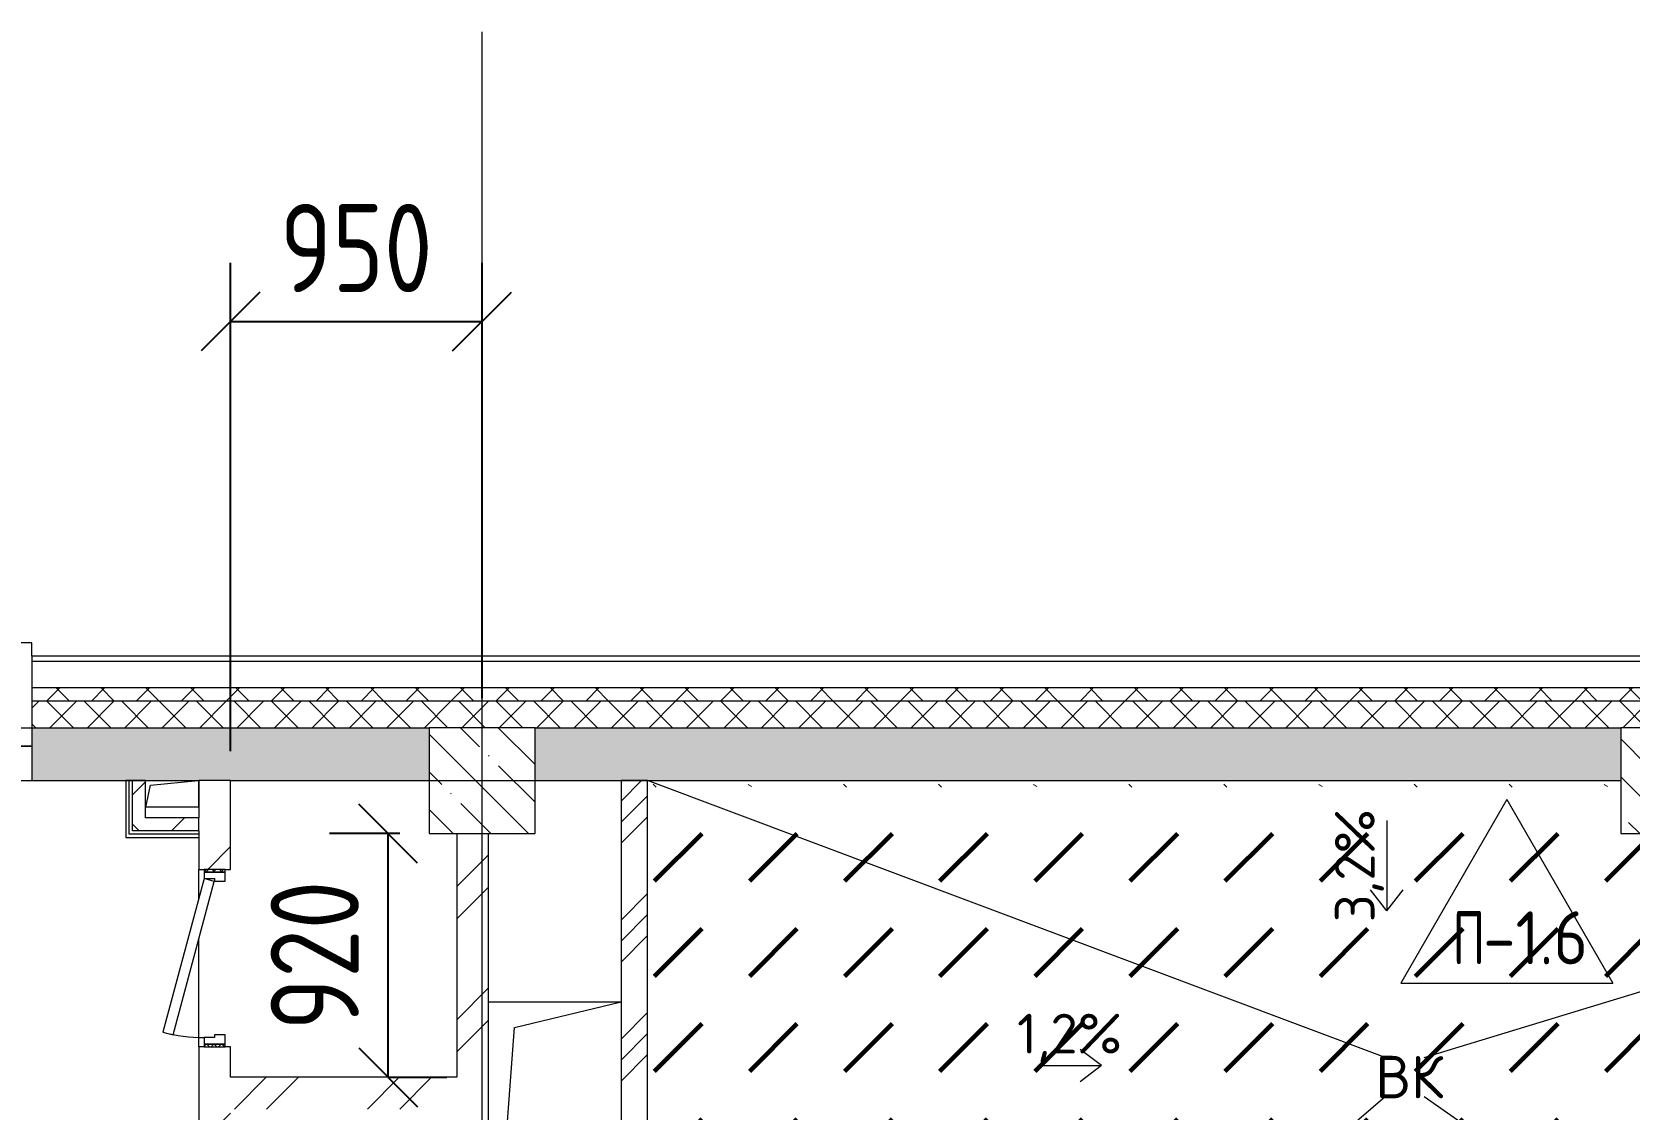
# Model space of a CAD drawing. Header units: millimetres. Extents: x -68946 to 288321, y -402657 to 324925.
# Drawn here: x 52249 to 58280, y -65160 to -61093 of the extents above; entities that cross this region are included whole.
import ezdxf

# ---------------------------------------------------------------- set-up
doc = ezdxf.new("R2010")
doc.units = ezdxf.units.MM
doc.linetypes.add('ADSK_Линия сетки', pattern=[2500, 2000, -250, 0, -250])
doc.layers.get('Defpoints').update_dxf_attribs({"color": 250})
for name, color, linetype, lineweight in [('4.3.1) Обесп. пов.-ти ЧНП-8', 152, 'Continuous', 60), ('A-____-____-DIMS', 250, 'Continuous', 9), ('A-DETL-GENF-OTLN', 250, 'Continuous', 5), ('A-DOOR-____-MCUT', 250, 'Continuous', 5), ('A-DOOR-____-OTLN', 250, 'Continuous', 5), ('A-DOOR-FRAM-MCUT', 31, 'Continuous', 5), ('A-DOOR-FRAM-OTLN', 31, 'Continuous', 5), ('A-FLOR-____-IDEN', 11, 'Continuous', 9), ('A-FLOR-____-OTLN', 192, 'Continuous', 9), ('A-GLAZ-____-MCUT', 250, 'Continuous', 9), ('A-GLAZ-____-OTLN', 250, 'Continuous', 5), ('A-WALL-____-MCUT', 250, 'Continuous', 13), ('A-WALL-____-PATT', 250, 'Continuous', 13), ('A-WALL-FNSH-MCUT', 250, 'Continuous', 13), ('G-____-____-DIMS', 250, 'Continuous', 9), ('G-____-____-TEXT', 250, 'Continuous', 9), ('S-COLS-____-MCUT', 250, 'Continuous', 25), ('S-COLS-____-OTLN', 250, 'Continuous', 9), ('S-GRID-____-OTLN', 250, 'Continuous', 9)]:
    doc.layers.add(name, color=color, linetype=linetype, lineweight=lineweight)
doc.styles.add('ISOCPEUR_1', font='isocpeur.ttf', dxfattribs={"width": 0.9, "height": 250})
doc.styles.add('ISOCPEUR_4', font='isocpeur.ttf', dxfattribs={"height": 300})
doc.styles.add('ISOCPEUR_5', font='isocpeur.ttf', dxfattribs={"height": 8})
doc.styles.get("Standard").update_dxf_attribs({"font": 'ГОСТ тип А.ttf'})
doc.dimstyles.new('А3', dxfattribs={"dimtxt": 333, "dimasz": 222, "dimexe": 222, "dimexo": 111, "dimgap": 111, "dimtad": 1, "dimtoh": 1, "dimdec": 0, "dimrnd": 0.0015, "dimzin": 0, "dimdsep": 46, "dimtxsty": 'Standard', "dimblk": 'OBLIQUE', "dimcen": 0, "dimclrd": 7, "dimclre": 7, "dimclrt": 7, "dimadec": 0, "dimazin": 0, "dimtfac": 1, "dimtdec": 0, "dimtofl": 0, "dimtmove": 0, "dimatfit": 3, "dimfxl": 1, "dimtolj": 1, "dimtzin": 0, "dimarcsym": 0})
pattern_1 = [(45, (-601.3, -122294.8), (-251.4472, 251.4472), []), (45, (-601.3, -121913.8), (-251.4472, 251.4472), [])]
pattern_2 = [(45, (-601.3, -122294.79), (-141.42136, 141.42136), []), (135, (-601.3, -122294.79), (-141.42136, -141.42136), [])]

# ---------------------------------------------------------------- blocks, each defined once
blk = doc.blocks.new('Дверь_СКБ_1Ст_Внутренняя1 - Н_Д-7л_670x1875h_Технический шкаф ЭОМ и СС-42409413-АР1_Маркировочный план 2 этажа С1')
at = {"layer": 'A-DOOR-____-OTLN'}
h = blk.add_hatch(dxfattribs=at)
h.set_pattern_fill('FP_5', color=256, style=0, pattern_type=2)
h.set_pattern_definition([(135, (1951.41, 124.685), (-14.14214, -14.14214), []), (225, (1951.41, 124.685), (14.14214, -14.14214), [])])
h.paths.add_polyline_path([(337.5, -40), (347.5, -40), (347.5, 40), (337.5, 40)])
at = {"layer": 'A-DOOR-FRAM-OTLN'}
h = blk.add_hatch(dxfattribs=at)
h.set_pattern_fill('FP_6', color=256, style=0, pattern_type=2)
h.set_pattern_definition([(45, (-171.384, 124.685), (-14.1421, 14.1421), []), (135, (-171.384, 124.685), (-14.1421, -14.1421), [])])
h.paths.add_polyline_path([(-322.5, -40), (-312.5, -40), (-312.5, 40), (-322.5, 40)])
at = {"layer": 'A-DOOR-____-MCUT'}
for p, q in [((-267.1, 195.3), (-277.4, 156.7)), ((312.5, 40), (-267.1, 195.3)), ((-277.4, 156.7), (302.1, 1.4)), ((302.1, 1.4), (312.5, 40))]:
    blk.add_line(p, q, dxfattribs=at)
at = {"layer": 'A-DOOR-____-OTLN'}
blk.add_arc((312.5, 40), 600, 165, 180, dxfattribs=at)
at = {"layer": 'A-DOOR-FRAM-MCUT'}
for p, q in [((-312.5, 40), (-322.5, 40)), ((-322.5, 40), (-322.5, -40)), ((-287.5, 40), (-312.5, 40)), ((-312.5, 40), (-312.5, -40)), ((-312.5, -40), (-312.5, 40)), ((-287.5, 0), (-287.5, 40)), ((-277.5, 0), (-287.5, 0)), ((-277.5, -40), (-277.5, 0)), ((312.5, 0), (302.5, 0)), ((302.5, 0), (302.5, -40)), ((312.5, 40), (312.5, 0)), ((337.5, 40), (312.5, 40)), ((337.5, -40), (337.5, 40)), ((347.5, 40), (337.5, 40)), ((337.5, 40), (337.5, -40)), ((347.5, -40), (347.5, 40)), ((-322.5, -40), (-312.5, -40)), ((-312.5, -40), (-277.5, -40)), ((302.5, -40), (337.5, -40)), ((337.5, -40), (347.5, -40))]:
    blk.add_line(p, q, dxfattribs=at)
blk = doc.blocks.new('_Wn_-As_OpeningMEP_floor__Rectangular - _Wn_-As_OpeningMEP_floor__Rectangular-33952632-АР1_Маркировочный план 2 этажа С1')
at = {"layer": 'A-DETL-GENF-OTLN'}
for p, q in [((-152.9, 652.9), (250, 750)), ((-250, -650), (-152.9, 652.9))]:
    blk.add_line(p, q, dxfattribs=at)
blk = doc.blocks.new('Окно_СКБ_2Ст1 - Окно_СКБ_2Ст_2800_ОК11Л-29018712-АР1_Маркировочный план 2 этажа С1')
at = {"layer": 'A-GLAZ-____-MCUT'}
for p, q in [((-1400, -195), (-1400, -125)), ((-1400, -125), (-1330, -125)), ((-1330, -125), (-1330, -195)), ((-570, -155), (-1330, -155)), ((-1330, -155), (-1330, -195)), ((-1280, -205), (-1280, -155)), ((-620, -205), (-620, -155)), ((-570, -195), (-570, -125)), ((-570, -125), (-500, -125)), ((-570, -195), (-570, -155)), ((-500, -125), (-500, -195)), ((1330, -195), (1330, -125)), ((1330, -125), (1400, -125)), ((1400, -125), (1400, -195)), ((-1330, -195), (-1400, -195)), ((-1330, -195), (-1350, -195)), ((-1350, -195), (-1350, -205)), ((-1350, -205), (-550, -205)), ((-550, -205), (-1350, -205)), ((-500, -195), (-570, -195)), ((-550, -195), (-570, -195)), ((-550, -205), (-550, -195)), ((1400, -195), (1330, -195))]:
    blk.add_line(p, q, dxfattribs=at)
at = {"layer": 'A-GLAZ-____-MCUT', "lineweight": 5}
for p, q in [((-1280, -175), (-620, -175)), ((1330, -155), (-500, -155)), ((1330, -165), (-500, -165)), ((-620, -185), (-1280, -185))]:
    blk.add_line(p, q, dxfattribs=at)
at = {"layer": 'A-GLAZ-____-OTLN'}
for p, q in [((-1400, -195), (-1350, -195)), ((-550, -195), (1400, -195))]:
    blk.add_line(p, q, dxfattribs=at)
blk = doc.blocks.new('WNW_Отлив1 - Отлив_металлический 2-V21-АР1_Маркировочный план 2 этажа С1')
at = {"layer": 'A-GLAZ-____-OTLN'}
for p, q in [((1400, 320), (-1400, 320)), ((-1400, 320), (-1400, 270)), ((1400, 270), (1400, 320))]:
    blk.add_line(p, q, dxfattribs=at)
blk = doc.blocks.new('BSC_Колонна _Прямоугольная - 400x400-V43-АР1_Маркировочный план 2 этажа С1')
at = {"layer": 'S-COLS-____-OTLN', "lineweight": 5}
h = blk.add_hatch(dxfattribs=at)
h.set_pattern_fill('FP_47', color=256, style=0, pattern_type=2)
h.set_pattern_definition([(135, (-54550, -58375), (-142.5619, -142.5619), []), (135, (-54407.44, -58375), (-142.5619, -142.5619), [252.016, -50.403, 3.353, -47.05])])
h.paths.add_polyline_path([(-200, -200), (200, -200), (200, 200), (-200, 200)])
at = {"layer": 'S-COLS-____-MCUT', "lineweight": 5}
for p, q in [((200, 200), (-200, 200)), ((-200, 200), (-200, -200)), ((200, -200), (200, 200)), ((-200, -200), (200, -200))]:
    blk.add_line(p, q, dxfattribs=at)
blk = doc.blocks.new('BSC_Колонна _Прямоугольная - 400x400-V44-АР1_Маркировочный план 2 этажа С1')
at = {"layer": 'S-COLS-____-OTLN', "lineweight": 5}
h = blk.add_hatch(dxfattribs=at)
h.set_pattern_fill('FP_48', color=256, style=0, pattern_type=2)
h.set_pattern_definition([(135, (-59050, -58375), (-142.5619, -142.5619), []), (135, (-58907.44, -58375), (-142.5619, -142.5619), [252.016, -50.403, 3.353, -47.05])])
h.paths.add_polyline_path([(-200, -200), (200, -200), (200, 200), (-200, 200)])
at = {"layer": 'S-COLS-____-MCUT', "lineweight": 5}
for p, q in [((200, 200), (-200, 200)), ((-200, 200), (-200, -200)), ((200, -200), (200, 200)), ((-200, -200), (200, -200))]:
    blk.add_line(p, q, dxfattribs=at)
blk = doc.blocks.new('_Wn_-As_OpeningMEP_floor__Rectangular - _Wn_-As_OpeningMEP_floor__Rectangular-V51-АР1_Маркировочный план 2 этажа С1')
at = {"layer": 'A-DETL-GENF-OTLN'}
for p, q in [((-99.9, 0.3), (-82.3, 82.3)), ((-82.3, 82.3), (98.2, 99.8))]:
    blk.add_line(p, q, dxfattribs=at)
blk = doc.blocks.new('AAR_СКБ_Марка_Перекрытия - Марка пола-17325028-АР1_Маркировочный план 2 этажа С1')
at = {"layer": 'A-FLOR-____-IDEN'}
for p, q in [((0, 6.932), (-4.002, 0)), ((0, 6.932), (4.002, 0)), ((-4.002, 0), (4.002, 0))]:
    blk.add_line(p, q, dxfattribs=at)
blk = doc.blocks.new('_Oblique')
at = {"color": 0, "linetype": 'ByBlock', "lineweight": -2}
blk.add_line((-0.5, -0.5), (0.5, 0.5), dxfattribs=at)
blk = doc.blocks.new('*D2833')
at = {"layer": 'A-____-____-DIMS', "color": 7, "lineweight": -2, "transparency": 16777216}
for p, q in [((52998.7, -63808.8), (52998.7, -61964.2)), ((53948.7, -63608.8), (53948.7, -61964.2)), ((52998.7, -62186.2), (53948.7, -62186.2))]:
    blk.add_line(p, q, dxfattribs=at)
at = {"layer": 'Defpoints', "color": 0, "transparency": 16777216}
for p in [(53948.7, -62186.2), (53948.7, -63719.8), (52998.7, -63919.8)]:
    blk.add_point(p, dxfattribs=at)
at = {"layer": 'A-____-____-DIMS', "color": 7, "lineweight": -2, "transparency": 16777216, "xscale": 222, "yscale": 222, "zscale": 222, "rotation": 180}
blk.add_blockref('_Oblique', (52998.7, -62186.2), dxfattribs=at)
at = {"layer": 'A-____-____-DIMS', "color": 7, "lineweight": -2, "transparency": 16777216, "xscale": 222, "yscale": 222, "zscale": 222}
blk.add_blockref('_Oblique', (53948.7, -62186.2), dxfattribs=at)
at = {"layer": 'A-____-____-DIMS', "color": 7, "transparency": 16777216, "insert": (53473.7, -61908.7), "char_height": 333, "width": 1.344, "attachment_point": 5}
blk.add_mtext('\\A1;950', dxfattribs=at)
blk = doc.blocks.new('*D2834')
at = {"layer": 'A-____-____-DIMS', "color": 7, "lineweight": -2, "transparency": 16777216}
for p, q in [((53637.7, -64119.8), (53372.3, -64119.8)), ((53594.3, -65039.8), (53594.3, -64119.8)), ((53599.3, -65039.8), (53816.3, -65039.8))]:
    blk.add_line(p, q, dxfattribs=at)
at = {"layer": 'Defpoints', "color": 0, "transparency": 16777216}
for p in [(53594.3, -64119.8), (53748.7, -64119.8), (53488.3, -65039.8)]:
    blk.add_point(p, dxfattribs=at)
at = {"layer": 'A-____-____-DIMS', "color": 7, "lineweight": -2, "transparency": 16777216, "xscale": 222, "yscale": 222, "zscale": 222}
for p, rotation in [((53594.3, -64119.8), 90), ((53594.3, -65039.8), 270)]:
    blk.add_blockref('_Oblique', p, dxfattribs=dict(at, rotation=rotation))
at = {"layer": 'A-____-____-DIMS', "color": 7, "transparency": 16777216, "insert": (53316.8, -64579.8), "char_height": 333, "width": 1.344, "attachment_point": 5, "rotation": 90}
blk.add_mtext('\\A1;920', dxfattribs=at)

msp = doc.modelspace()

# ---------------------------------------------------------------- hatches: boundary and pattern name
at = {"layer": '4.3.1) Обесп. пов.-ти ЧНП-8'}
h = msp.add_hatch(dxfattribs=at)
h.set_pattern_fill('DASH', color=256, scale=80, angle=45)
h.paths.add_polyline_path([(54573.7078, -63937.0624), (60587.7078, -63937.0624), (60587.7078, -66883.6865), (54573.7078, -66883.6865)])
edge = h.paths.add_edge_path(flags=16)
edge.add_line((60464.3013, -66359.7715), (60464.5015, -66357.2245))
edge.add_line((60464.5015, -66357.2245), (60465.0987, -66354.7148))
edge.add_line((60465.0987, -66354.7148), (60466.7588, -66351.14))
edge.add_line((60466.7588, -66351.14), (60467.2604, -66350.3957))
edge = h.paths.add_edge_path(flags=16)
edge.add_line((60500.5157, -66378.3909), (60492.9791, -66377.5093))
edge = h.paths.add_edge_path(flags=16)
edge.add_line((60472.2554, -66373.5237), (60472.5415, -66373.6827))
edge = h.paths.add_edge_path(flags=16)
edge.add_line((60471.3645, -66346.6007), (60470.7614, -66347.0156))
edge = h.paths.add_edge_path(flags=16)
edge.add_line((60490.6132, -66342.2828), (60497.6394, -66341.5136))
edge = h.paths.add_edge_path(flags=16)
edge.add_line((60464.3013, -65629.7715), (60464.5015, -65627.2245))
edge.add_line((60464.5015, -65627.2245), (60465.0987, -65624.7148))
edge.add_line((60465.0987, -65624.7148), (60466.7588, -65621.14))
edge.add_line((60466.7588, -65621.14), (60467.2604, -65620.3957))
edge = h.paths.add_edge_path(flags=16)
edge.add_line((60500.5157, -65648.3909), (60492.9791, -65647.5093))
edge = h.paths.add_edge_path(flags=16)
edge.add_line((60472.2554, -65643.5237), (60472.5415, -65643.6827))
edge = h.paths.add_edge_path(flags=16)
edge.add_line((60471.3645, -65616.6007), (60470.7614, -65617.0156))
edge = h.paths.add_edge_path(flags=16)
edge.add_line((60490.6132, -65612.2828), (60497.6394, -65611.5136))
at = {"layer": 'A-WALL-____-PATT', "lineweight": 15, "true_color": 0x000000}
h = msp.add_hatch(dxfattribs=at)
h.set_pattern_fill('FP_16', color=18, style=0, pattern_type=2)
h.set_pattern_definition([(135, (-601.29, -122294.79), (-84.85281, -84.85281), []), (225, (-601.29, -122294.79), (84.85281, -84.85281), [])])
h.paths.add_polyline_path([(68658.7078, -63619.7883), (68658.7078, -63569.7883), (62418.9373, -63569.7883), (62418.9373, -63619.7883), (67832.2751, -63619.7883)])
h.paths.add_polyline_path([(60985.6868, -63619.7883), (61218.9373, -63619.7883), (61218.9373, -63569.7883), (60568.7078, -63569.7883), (60568.7078, -63619.7883)])
h.paths.add_polyline_path([(59668.7078, -63619.7883), (59668.7078, -63569.7883), (52248.9368, -63569.7883), (52248.9368, -63619.7883), (58703.4907, -63619.7883)])
h.paths.add_polyline_path([(49448.9368, -63619.7883), (49448.9368, -63569.7883), (47948.9368, -63569.7883), (47948.9368, -63619.7883), (48433.6081, -63619.7883)])
h.paths.add_polyline_path([(42048.9368, -63619.7883), (42698.9368, -63619.7883), (42698.9368, -63569.7883), (42048.9368, -63569.7883)])
h.paths.add_polyline_path([(45010.314, -63619.7883), (45148.9368, -63619.7883), (45148.9368, -63569.7883), (43598.9368, -63569.7883), (43598.9368, -63619.7883), (43869.2159, -63619.7883)])
h.paths.add_polyline_path([(39248.9368, -63619.7883), (40798.9368, -63619.7883), (40798.9368, -63569.7883), (39248.9368, -63569.7883)])
h.paths.add_polyline_path([(34898.9368, -63619.7883), (36448.9368, -63619.7883), (36448.9368, -63569.7883), (34898.9368, -63569.7883)])
h.paths.add_polyline_path([(32098.9368, -63619.7883), (32098.9368, -63569.7883), (30548.9368, -63569.7883), (30548.9368, -63619.7883), (31317.1372, -63619.7883)])
h.paths.add_polyline_path([(29034.9411, -63619.7883), (29648.9368, -63619.7883), (29648.9368, -63569.7883), (28998.7078, -63569.7883), (28998.7078, -63619.7883)])
h.paths.add_polyline_path([(27748.7078, -63619.7883), (27748.7078, -63569.7883), (23293.7078, -63569.7883), (23293.7078, -63619.7883), (26752.745, -63619.7883)])
h.paths.add_polyline_path([(21617.8037, -63619.7883), (22043.7078, -63619.7883), (22043.7078, -63569.7883), (21303.6859, -63569.7883), (21303.6859, -63619.7883)])
h.paths.add_polyline_path([(20403.6859, -63619.7883), (20403.6859, -63569.7883), (12148.6859, -63569.7883), (12148.6859, -63619.7883), (19906.1566, -63619.7883)])
h.paths.add_polyline_path([(9348.6859, -63619.7883), (9348.6859, -63569.7883), (8148.6859, -63569.7883), (8148.6859, -63619.7883), (8495.1761, -63619.7883)])
h.paths.add_polyline_path([(6948.6859, -63619.7883), (6948.6859, -63569.7883), (-951.3141, -63569.7883), (-951.3141, -63619.7883), (6212.9799, -63619.7883)])
h = msp.add_hatch(dxfattribs=at)
h.set_pattern_fill('FP_17', color=18, style=0, pattern_type=2)
h.set_pattern_definition([(45, (-601.29, -122294.79), (-70.71068, 70.71068), []), (135, (-601.29, -122294.79), (-70.71068, -70.71068), [])])
h.paths.add_polyline_path([(68448.7078, -63719.7883), (68658.7078, -63719.7883), (68658.7078, -63619.7883), (62418.9373, -63619.7883), (62418.9373, -63719.7872), (67832.2751, -63719.7883)])
h.paths.add_polyline_path([(60985.6868, -63719.7883), (61218.9373, -63719.7883), (61218.9373, -63619.7883), (60568.7078, -63619.7883), (60568.7078, -63719.7883)])
h.paths.add_polyline_path([(59668.7078, -63719.7883), (59668.7078, -63619.7883), (52248.9368, -63619.7883), (52248.9368, -63719.7883), (58703.4907, -63719.7883)])
h.paths.add_polyline_path([(49448.7078, -63719.7883), (49448.9368, -63719.7872), (49448.7078, -63619.7883), (47948.9368, -63619.7883), (47948.9368, -63719.7883), (49048.7125, -63719.7872)])
h.paths.add_polyline_path([(44748.7078, -63719.7883), (44748.7125, -63719.7872), (45148.9368, -63719.7872), (45148.9368, -63619.7883), (43598.9368, -63619.7883), (43598.9368, -63719.7883), (43869.2159, -63719.7883)])
h.paths.add_polyline_path([(42698.9368, -63719.7883), (42698.9368, -63619.7883), (42048.9368, -63619.7883), (42048.9368, -63719.7883)])
h.paths.add_polyline_path([(40648.7078, -63719.7883), (40798.9368, -63719.7872), (40798.9368, -63619.7883), (39248.9368, -63619.7883), (39248.9368, -63719.7883), (40445.9217, -63719.7872)])
h.paths.add_polyline_path([(35748.7078, -63719.7883), (36448.9368, -63719.7872), (36448.9368, -63619.7883), (34898.9368, -63619.7883), (34898.9368, -63719.7883), (35748.6979, -63719.7872)])
h.paths.add_polyline_path([(30548.9368, -63719.7883), (32098.9368, -63719.7883), (32098.9368, -63619.7883), (30548.9368, -63619.7883)])
h.paths.add_polyline_path([(29034.9411, -63719.7883), (29648.9368, -63719.7883), (29648.9368, -63619.7883), (28998.7078, -63619.7883), (28998.7078, -63719.7883)])
h.paths.add_polyline_path([(27748.7078, -63719.7883), (27748.7078, -63619.7883), (23293.7078, -63619.7883), (23293.7078, -63719.7883), (26752.745, -63719.7883)])
h.paths.add_polyline_path([(22043.7078, -63719.7883), (22043.7078, -63619.7883), (21303.6859, -63619.7883), (21303.6859, -63719.7883), (21617.8037, -63719.7883)])
h.paths.add_polyline_path([(20403.6859, -63719.7883), (20403.6859, -63619.7883), (12148.6859, -63619.7883), (12148.6859, -63719.7883), (19906.1566, -63719.7883)])
h.paths.add_polyline_path([(9348.6859, -63719.7883), (9348.6859, -63619.7883), (8148.6859, -63619.7883), (8148.6859, -63719.7883), (8498.7078, -63719.7883)])
h.paths.add_polyline_path([(6948.6859, -63719.7883), (6948.6859, -63619.7883), (-901.3141, -63619.7883), (-901.3141, -63719.7883), (6212.9799, -63719.7883)])
h = msp.add_hatch(dxfattribs=at)
h.set_pattern_fill('FP_24', color=18, style=0, pattern_type=2)
h.set_pattern_definition([(50, (-601.3, -122294.8), (364.3679, -31.8783), [38.1, -419.1]), (355, (-601.3, -122294.8), (-70.4859, 382.1133), [30.48, -335.28]), (100.451, (-570.93, -122297.45), (293.885, 350.2334), [32.38, -356.18]), (46.184, (-601.3, -122193.2), (542.1585, -84.0858), [57.15, -628.65]), (96.636, (-556.1, -122200.2), (474.805, 494.8554), [48.57, -534.27]), (351.184, (-601.3, -122193.2), (474.8102, 494.85), [45.72, -502.92]), (21, (-550.5, -122218.6), (303.2285, -204.5305), [38.1, -419.1]), (326, (-550.5, -122218.6), (123.6039, 368.376), [30.48, -335.28]), (71.451, (-525.22, -122235.63), (426.8341, 163.8427), [32.38, -356.18]), (37.5, (-601.29, -122294.79), (6.17665, 169.11015), [16.764, -314.452, 16.764, -323.596, -336.55]), (37.5, (-601.29, -122294.79), (6.17665, 169.11015), [-671.576, 16.764, -319.786]), (7.5, (-601.3, -122294.79), (133.63888, 200.3615), [16.764, -177.292, 16.764, -306.832, -128.27]), (7.5, (-601.3, -122294.79), (133.63888, 200.3615), [-517.652, 16.764, -111.506]), (327.5, (-714.58, -122294.79), (271.18182, -11.45836), [16.764, -110.236, 16.764, -379.476, -525.78]), (327.5, (-714.58, -122294.79), (271.18182, -11.45836), [-523.24, 16.764, -509.016]), (317.5, (-765.38, -122294.8), (296.2585, 50.85285), [16.764, -148.336, 16.764, -246.38, -373.38]), (317.5, (-765.38, -122294.8), (296.2585, 50.85285), [-428.244, 16.764, -356.616])])
h.paths.add_polyline_path([(68448.7078, -63919.7883), (68448.7078, -63719.7883), (63148.7078, -63719.7883), (63148.7078, -63919.7883), (67832.2751, -63919.7883)])
h.paths.add_polyline_path([(62748.7078, -63919.7883), (62748.7078, -63719.7883), (62418.9373, -63719.7883), (62418.9373, -63919.7883)])
h.paths.add_polyline_path([(60943.7078, -63919.7883), (61218.9373, -63919.7883), (61218.9373, -63719.7883), (60568.7078, -63719.7883), (60568.7078, -63919.7883)])
h.paths.add_polyline_path([(59668.7078, -63919.7883), (59668.7078, -63719.7883), (58648.7078, -63719.7883), (58648.7078, -63919.7883), (58703.4907, -63919.7883)])
h.paths.add_polyline_path([(58248.7078, -63919.7883), (58248.7078, -63719.7883), (54148.7078, -63719.7883), (54148.7078, -63919.7883), (57562.3926, -63919.7883)])
h.paths.add_polyline_path([(52998.7078, -63919.7883), (53748.7078, -63919.7883), (53748.7078, -63719.7883), (52248.9368, -63719.7883), (52248.9368, -63919.7883), (52998.0004, -63919.7883)])
h.paths.add_polyline_path([(49448.7078, -63919.7883), (49448.9368, -63919.7883), (49448.7078, -63719.7883)])
h.paths.add_polyline_path([(49048.7078, -63919.7883), (49048.7078, -63719.7883), (47948.9368, -63719.7883), (47948.9368, -63919.7883), (48433.6081, -63919.7883)])
h.paths.add_polyline_path([(44748.7078, -63919.7883), (44748.7078, -63719.7883), (43598.9368, -63719.7883), (43598.9368, -63919.7883), (43869.2159, -63919.7883)])
h.paths.add_polyline_path([(42048.9368, -63919.7883), (42698.9368, -63919.7883), (42698.9368, -63719.7883), (42048.9368, -63719.7883)])
h.paths.add_polyline_path([(40798.9368, -63919.7883), (40798.9368, -63719.7883), (40648.7078, -63719.7883), (40648.7078, -63919.7883)])
h.paths.add_polyline_path([(39248.9368, -63919.7883), (40248.7078, -63919.7883), (40248.7078, -63719.7883), (39248.9368, -63719.7883)])
h.paths.add_polyline_path([(35748.7078, -63919.7883), (36448.9368, -63919.7883), (36448.9368, -63719.7883), (35748.7078, -63719.7883)])
h.paths.add_polyline_path([(35348.7078, -63919.7883), (35348.7078, -63719.7883), (34898.9368, -63719.7883), (34898.9368, -63919.7883)])
h.paths.add_polyline_path([(32033.7078, -63919.7883), (32098.9368, -63919.7883), (32098.9368, -63719.7883), (31123.7078, -63719.7883), (31123.7078, -63919.7883), (31913.7078, -63919.7883)])
h = msp.add_hatch(dxfattribs=at)
h.set_pattern_fill('FP_25', color=18, style=0, pattern_type=2)
h.set_pattern_definition(pattern_2)
h.paths.add_polyline_path([(52678.4033, -64109.7878), (52678.4033, -63919.7878), (52628.4033, -63919.7878), (52628.4033, -64109.7878)])
h = msp.add_hatch(dxfattribs=at)
h.set_pattern_fill('FP_4', color=18, style=0, pattern_type=2)
h.set_pattern_definition(pattern_1)
h.paths.add_polyline_path([(52998.7078, -67499.7878), (52998.0004, -67254.7883), (52878.7078, -67254.7883), (52878.7078, -67499.7878)])
h.paths.add_polyline_path([(52998.0004, -66584.7883), (52998.7078, -66584.7883), (52998.0004, -66039.7883), (52878.7078, -66039.7883), (52878.7078, -66584.7883), (52978.7078, -66584.7883)])
h.paths.add_polyline_path([(52878.7078, -65369.7883), (52998.7078, -65369.7883), (52998.0004, -64924.7883), (52878.7078, -64924.7883), (52878.7078, -65072.3921)])
h.paths.add_polyline_path([(52878.7078, -64254.7883), (52998.7078, -64254.7883), (52998.0004, -63919.7883), (52878.7078, -63919.7883), (52878.7078, -64134.7878)])
h = msp.add_hatch(dxfattribs=at)
h.set_pattern_fill('FP_7', color=18, style=0, pattern_type=2)
h.set_pattern_definition([(45, (-601.3, -122294.8), (-224.5064, 224.5064), []), (45, (-521.92, -122294.8), (0, 449.0128), []), (45, (-680.67, -122294.8), (0, 449.0128), [])])
h.paths.add_polyline_path([(54473.7078, -67499.7878), (54573.7078, -67499.7878), (54573.7078, -63919.7883), (54473.7078, -63919.7883), (54473.7078, -67271.1243)])
h = msp.add_hatch(dxfattribs=at)
h.set_pattern_fill('FP_25', color=18, style=0, pattern_type=2)
h.set_pattern_definition(pattern_2)
h.paths.add_polyline_path([(52878.7078, -64109.7878), (52878.7078, -64059.7878), (52678.4033, -64059.7878), (52678.4033, -64109.7878)])
h = msp.add_hatch(dxfattribs=at)
h.set_pattern_fill('FP_4', color=18, style=0, pattern_type=2)
h.set_pattern_definition(pattern_1)
h.paths.add_polyline_path([(53853.7078, -67419.7878), (53973.7078, -67419.7878), (53973.7078, -64119.7878), (53853.7078, -64119.7878), (53853.7078, -67271.1243)])
h = msp.add_hatch(dxfattribs=at)
h.set_pattern_fill('FP_4', color=18, style=0, pattern_type=2)
h.set_pattern_definition(pattern_1)
h.paths.add_polyline_path([(53853.7078, -65159.7883), (53853.7078, -65039.7883), (52998.7078, -65039.7883), (52998.7078, -65159.7883)])

# ---------------------------------------------------------------- linework, layer by layer
at = {"layer": 'A-FLOR-____-OTLN', "color": 18, "lineweight": 5, "true_color": 0x000000}
for p, q in [((52878.3335, -63919.6695), (52878.3335, -64019.6099)), ((52878.3335, -64019.6099), (52678.4033, -64019.6099)), ((52878.7078, -64364.4294), (52878.7078, -64254.7883)), ((52878.7078, -64924.7883), (52878.7078, -64518.9775)), ((53973.7078, -64754.9949), (54473.7078, -64754.9949))]:
    msp.add_line(p, q, dxfattribs=at)
at = {"layer": 'A-FLOR-____-OTLN', "color": 18, "true_color": 0x000000}
for p, q in [((57358.7467, -64964.7872), (54573.7078, -63919.7883)), ((57506.7467, -64964.7872), (60578.4422, -64030.8464)), ((56333.7078, -65991.3273), (57358.7467, -65112.7872)), ((57506.7467, -65112.7872), (58274.8757, -65646.2597))]:
    msp.add_line(p, q, dxfattribs=at)
at = {"layer": 'A-WALL-____-MCUT', "color": 18, "lineweight": 15, "true_color": 0x000000}
for p, q in [((59668.7078, -63469.7883), (52248.9368, -63469.7883)), ((52248.9368, -63569.7883), (52248.9368, -63719.7883)), ((59668.7078, -63569.7883), (52248.9368, -63569.7883)), ((59668.7078, -63619.7883), (52248.9368, -63619.7883)), ((52248.9368, -63719.7883), (53748.7078, -63719.7883)), ((52248.9368, -63719.7883), (52248.9368, -63919.7883)), ((54148.7078, -63719.7883), (58248.7078, -63719.7883)), ((52248.9368, -63919.7883), (52878.7078, -63919.7883)), ((52615.9033, -64122.2878), (52615.9033, -63919.7878)), ((52678.4033, -63919.7878), (52628.4033, -63919.7878)), ((52628.4033, -64109.7878), (52628.4033, -63919.7878)), ((52678.4033, -64059.7878), (52678.4033, -63919.7878)), ((52878.7078, -63919.7883), (52878.7078, -64059.7878)), ((52998.7078, -63919.7883), (52878.7078, -63919.7883)), ((52998.7078, -64254.7883), (52998.7078, -63919.7883)), ((52998.7078, -63919.7883), (53748.7078, -63919.7883)), ((54148.7078, -63919.7883), (58248.7078, -63919.7883)), ((54573.7078, -63919.7883), (54473.7078, -63919.7883)), ((54473.7078, -63919.7883), (54473.7078, -67499.7878)), ((54573.7078, -66919.7878), (54573.7078, -63919.7883)), ((52878.7078, -64109.7878), (52628.4033, -64109.7878)), ((52878.7078, -64059.7878), (52678.4033, -64059.7878)), ((52878.7078, -64109.7878), (52878.7078, -64059.7878)), ((52878.7078, -64109.7878), (52878.7078, -64254.7883)), ((52878.7078, -64122.2878), (52615.9033, -64122.2878)), ((53853.7078, -64119.7878), (53853.7078, -65039.7883)), ((53973.7078, -67419.7878), (53973.7078, -64119.7878)), ((52878.7078, -64254.7883), (52898.7078, -64254.7883)), ((52978.7078, -64254.7883), (52998.7078, -64254.7883)), ((52898.7078, -64924.7883), (52878.7078, -64924.7883)), ((52878.7078, -64924.7883), (52878.7078, -65369.7883)), ((52998.7078, -64924.7883), (52978.7078, -64924.7883)), ((52998.7078, -65039.7883), (52998.7078, -64924.7883)), ((53853.7078, -65039.7883), (52998.7078, -65039.7883))]:
    msp.add_line(p, q, dxfattribs=at)
at = {"layer": 'A-WALL-FNSH-MCUT', "lineweight": 15}
for p, q in [((59668.7078, -63449.7883), (52248.9368, -63449.7883)), ((52248.9368, -63449.7883), (52248.9368, -63569.7883)), ((52603.4033, -63919.7878), (52603.4033, -64134.7878)), ((52628.4033, -63919.7878), (52603.4033, -63919.7878)), ((52603.4033, -64134.7878), (52878.7078, -64134.7878))]:
    msp.add_line(p, q, dxfattribs=at)
at = {"layer": 'G-____-____-DIMS', "color": 18, "true_color": 0x000000}
for p, q in [((57365.5089, -64069.8006), (57365.5089, -64411.4815)), ((57365.5089, -64411.4815), (57304.1227, -64331.4815)), ((57365.5089, -64411.4815), (57426.895, -64331.4815)), ((56288.0314, -64995.9297), (56208.0314, -64934.5435)), ((56047.5122, -64995.9297), (56288.0314, -64995.9297)), ((56288.0314, -64995.9297), (56208.0314, -65057.3158))]:
    msp.add_line(p, q, dxfattribs=at)
at = {"layer": 'S-GRID-____-OTLN', "color": 18, "linetype": 'ADSK_Линия сетки', "true_color": 0x000000}
for p, q in [((53948.7078, -83022.3092), (53948.7078, -61092.7832)), ((-4170.8434, -63919.7878), (72672.5335, -63919.7878))]:
    msp.add_line(p, q, dxfattribs=at)

# ---------------------------------------------------------------- block references
at = {"layer": 'A-DOOR-____-OTLN', "color": 18, "true_color": 0x000000, "rotation": 89.99999999999993}
msp.add_blockref('Дверь_СКБ_1Ст_Внутренняя1 - Н_Д-7л_670x1875h_Технический шкаф ЭОМ и СС-42409413-АР1_Маркировочный план 2 этажа С1', (52938.7078, -64602.2883), dxfattribs=at)
at = {"layer": 'A-FLOR-____-IDEN', "color": 18, "true_color": 0x000000, "xscale": 99.99999999999993, "yscale": 99.99999999999993, "zscale": 99.99999999999993}
msp.add_blockref('AAR_СКБ_Марка_Перекрытия - Марка пола-17325028-АР1_Маркировочный план 2 этажа С1', (57818.7078, -64684.6233), dxfattribs=at)
at = {"layer": 'A-GLAZ-____-OTLN', "color": 18, "true_color": 0x000000}
for name, p in [('WNW_Отлив1 - Отлив_металлический 2-V21-АР1_Маркировочный план 2 этажа С1', (50848.9368, -63719.7883)), ('Окно_СКБ_2Ст1 - Окно_СКБ_2Ст_2800_ОК11Л-29018712-АР1_Маркировочный план 2 этажа С1', (50848.9368, -63594.7883)), ('_Wn_-As_OpeningMEP_floor__Rectangular - _Wn_-As_OpeningMEP_floor__Rectangular-V51-АР1_Маркировочный план 2 этажа С1', (52778.3335, -64019.6099)), ('_Wn_-As_OpeningMEP_floor__Rectangular - _Wn_-As_OpeningMEP_floor__Rectangular-33952632-АР1_Маркировочный план 2 этажа С1', (54223.7078, -65504.9949))]:
    msp.add_blockref(name, p, dxfattribs=at)
at = {"layer": 'S-COLS-____-OTLN', "color": 18, "lineweight": 5, "true_color": 0x000000}
for name, p in [('BSC_Колонна _Прямоугольная - 400x400-V43-АР1_Маркировочный план 2 этажа С1', (53948.7078, -63919.7872)), ('BSC_Колонна _Прямоугольная - 400x400-V44-АР1_Маркировочный план 2 этажа С1', (58448.7078, -63919.7872))]:
    msp.add_blockref(name, p, dxfattribs=at)

# ---------------------------------------------------------------- texts
at = {"layer": 'A-FLOR-____-IDEN', "color": 18, "true_color": 0x000000, "char_height": 200, "attachment_point": 1, "style": 'ISOCPEUR_1'}
for s, insert, width in [('\\fISOCPEUR|b0|i0|c204|p34|;\\W.7;П', (57613.4729, -64413.2375), 140.295312), ('-1.6', (57729.2281, -64413.2375), 381.60325)]:
    msp.add_mtext(s, dxfattribs=dict(at, insert=insert, width=width))
at = {"layer": 'G-____-____-DIMS', "color": 18, "true_color": 0x000000, "insert": (57169.5405, -64454.2789), "char_height": 150, "width": 512.730909, "attachment_point": 1, "rotation": 90, "line_spacing_factor": 1.149209, "style": 'ISOCPEUR_4'}
msp.add_mtext('3,2%', dxfattribs=at)
at = {"layer": 'G-____-____-DIMS', "color": 18, "true_color": 0x000000, "insert": (55969.0736, -64799.9613), "char_height": 150, "width": 476.8756, "attachment_point": 1, "line_spacing_factor": 1.149209, "style": 'ISOCPEUR_4'}
msp.add_mtext('1,2%', dxfattribs=at)
at = {"layer": 'G-____-____-TEXT', "color": 18, "true_color": 0x000000, "insert": (57322.427, -64958.8938), "char_height": 160, "width": 304.64125, "attachment_point": 1, "style": 'ISOCPEUR_5'}
msp.add_mtext('ВК', dxfattribs=at)

# ---------------------------------------------------------------- dimensions: what is measured, and where the dimension line sits
at = {"layer": 'A-____-____-DIMS', "color": 18, "true_color": 0x000000}
dim = msp.add_linear_dim(base=(53948.7078, -62186.2062), p1=(52998.7078, -63919.7883), p2=(53948.7078, -63719.7872), dimstyle='А3', dxfattribs=at)
dim.commit()
dim.dimension.update_dxf_attribs({"geometry": '*D2833', "text_midpoint": (53473.7078, -61908.7062)})
dim = msp.add_linear_dim(base=(53594.3221, -64119.7872), p1=(53488.2561, -65039.7883), p2=(53748.7078, -64119.7872), angle=90, dimstyle='А3', dxfattribs=at)
dim.commit()
dim.dimension.update_dxf_attribs({"geometry": '*D2834', "text_midpoint": (53316.8221, -64579.7878)})

doc.saveas('drawing.dxf')
